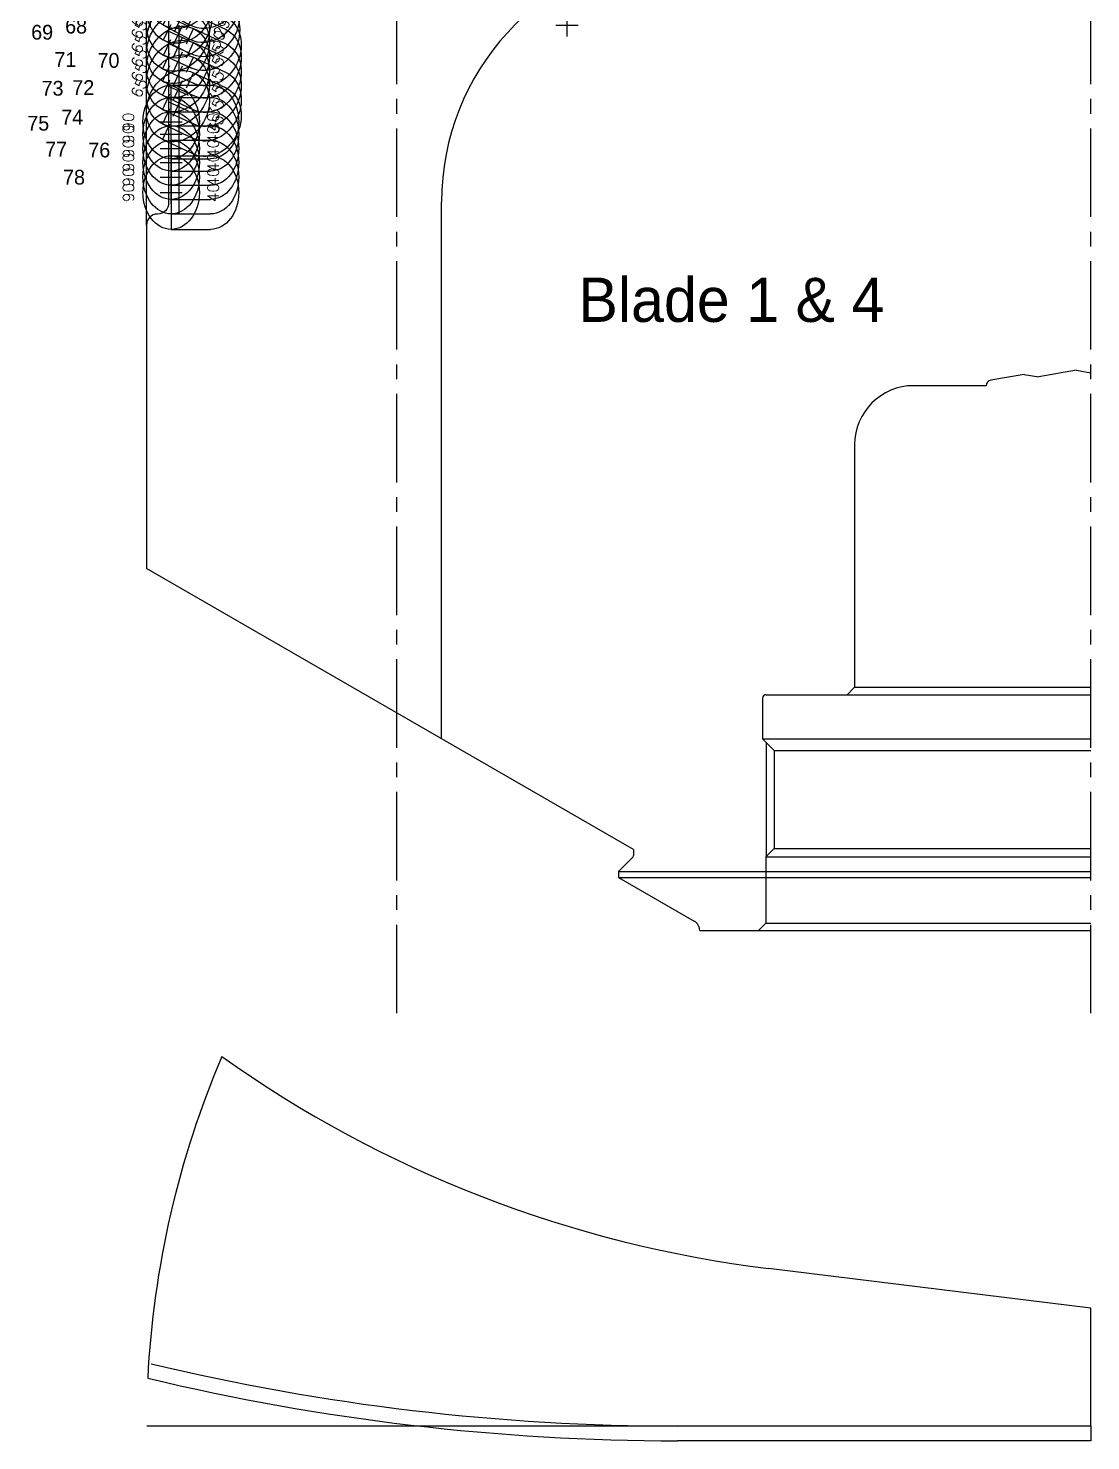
# Model space of a CAD drawing. Header units: inches. Extents: x -3 to 80.6, y -1.2 to 56.3.
# Drawn here: x -2.96 to 6.04, y 15.09 to 27.07 of the extents above; entities that cross this region are included whole.
import ezdxf
from ezdxf.enums import TextEntityAlignment as Align
from ezdxf.lldxf.tags import DXFTag

# ---------------------------------------------------------------- set-up
doc = ezdxf.new("R2010")
doc.units = ezdxf.units.IN
doc.header["$MEASUREMENT"] = 0
doc.header["$PDMODE"] = 35
doc.linetypes.add('CENTER2', pattern=[1.125, 0.75, -0.125, 0.125, -0.125])
doc.layers.get('Defpoints').update_dxf_attribs({"color": 10})
for name, color, linetype, true_color in [('Blade_1', 30, 'Continuous', 0xff7f00), ('Blade_2', 7, 'Continuous', 0xcccc00), ('Blade_3', 7, 'Continuous', 0x00cc00), ('Blade_4', 7, 'Continuous', 0x00cccc), ('Blade_5', 7, 'Continuous', 0x0066cc), ('Blade_6', 190, 'Continuous', 0x7f00ff)]:
    doc.layers.add(name, color=color, linetype=linetype, true_color=true_color)
doc.layers.add('CLine', color=5, linetype='CENTER2')
doc.layers.add('Dims', color=4, linetype='Continuous')
doc.styles.add('RomanS', font='romans')
tags = doc.linetypes.add('HIDDEN2', pattern=[0.1875, 0.125, -0.0625]).pattern_tags.tags
tags[6:7] = [DXFTag(74, 4), DXFTag(75, 0), DXFTag(340, '0'), DXFTag(46, 0.0), DXFTag(50, 0.0), DXFTag(44, 0.0), DXFTag(45, 0.0)]
tags[4:5] = [DXFTag(74, 4), DXFTag(75, 0), DXFTag(340, '0'), DXFTag(46, 0.0), DXFTag(50, 0.0), DXFTag(44, 0.0), DXFTag(45, 0.0)]
doc.dimstyles.get("Standard").update_dxf_attribs({"dimtxt": 0.094, "dimasz": 0.18, "dimexe": 0.094, "dimexo": 0.0625, "dimgap": 0.09, "dimtad": 0, "dimtih": 1, "dimtoh": 1, "dimdec": 4, "dimzin": 0, "dimdsep": 46, "dimtxsty": 'RomanS', "dimcen": 0.09, "dimadec": 3, "dimazin": 0, "dimtfac": 1, "dimtdec": 4, "dimtofl": 0, "dimtmove": 0, "dimatfit": 3, "dimfxl": 1, "dimtolj": 1, "dimtzin": 0, "dimarcsym": 0})

# ---------------------------------------------------------------- blocks, each defined once
blk = doc.blocks.new('CMark')
at = {"layer": 'CLine'}
for p, q in [((-0.094, 0), (0.094, 0)), ((0, 0.094), (0, -0.094))]:
    blk.add_line(p, q, dxfattribs=at)
blk = doc.blocks.new('1613@29')
for p, q in [((-0.17, 0), (-0.313, 0)), ((0.171, 0), (0.312, 0))]:
    blk.add_line(p, q)
at = {"color": 8, "linetype": 'HIDDEN2', "ltscale": 0.5}
blk.add_line((-0.313, 0), (-0.313, -0.252), dxfattribs=at)
at = {"color": 8, "linetype": 'HIDDEN2', "ltscale": 0.5, "flags": 128}
blk.add_lwpolyline([(0.312, 0), (0.312, -0.252)], dxfattribs=at)
blk.add_ellipse((0, 0), major_axis=(-0.312, 0), ratio=0.874624, start_param=3.141593, end_param=9.424778)
at = {"color": 8, "linetype": 'HIDDEN2', "ltscale": 0.5}
blk.add_ellipse((0, -0.252), major_axis=(-0.312, 0), ratio=0.874624, start_param=0, end_param=3.141593, dxfattribs=at)
blk.add_blockref('CMark', (0, 0))
at = {"style": 'RomanS'}
blk.add_text('29', height=0.094, dxfattribs=at).set_placement((0.006, -0.395), align=Align.MIDDLE_CENTER)
blk.add_attdef('ANG', text='', height=0.094, dxfattribs=at).set_placement((0, 0.287), align=Align.BOTTOM_CENTER)
blk = doc.blocks.new('1613@35')
for p, q in [((-0.17, 0), (-0.312, 0)), ((0.171, 0), (0.312, 0))]:
    blk.add_line(p, q)
at = {"color": 8, "linetype": 'HIDDEN2', "ltscale": 0.5}
blk.add_line((-0.312, 0), (-0.312, -0.298), dxfattribs=at)
at = {"color": 8, "linetype": 'HIDDEN2', "ltscale": 0.5, "flags": 128}
blk.add_lwpolyline([(0.312, 0), (0.312, -0.298)], dxfattribs=at)
at = {"extrusion": (0, 0, -1)}
blk.add_ellipse((0, 0), major_axis=(-0.312, 0), ratio=0.8192, start_param=3.141593, end_param=9.424778, dxfattribs=at)
at = {"color": 8, "linetype": 'HIDDEN2', "ltscale": 0.5, "extrusion": (0, 0, -1)}
blk.add_ellipse((0, -0.298), major_axis=(-0.312, 0), ratio=0.8192, start_param=3.141593, end_param=6.283185, dxfattribs=at)
blk.add_blockref('CMark', (0, 0))
at = {"style": 'RomanS'}
blk.add_text('35', height=0.094, dxfattribs=at).set_placement((0, -0.356), align=Align.MIDDLE_CENTER)
blk.add_attdef('ANG', text='', height=0.094, dxfattribs=at).set_placement((0, 0.287), align=Align.BOTTOM_CENTER)
blk = doc.blocks.new('1613@40')
for p, q in [((-0.17, 0), (-0.312, 0)), ((0.171, 0), (0.312, 0))]:
    blk.add_line(p, q)
at = {"color": 8, "linetype": 'HIDDEN2', "ltscale": 0.5}
blk.add_line((-0.312, 0), (-0.312, -0.334), dxfattribs=at)
at = {"color": 8, "linetype": 'HIDDEN2', "ltscale": 0.5, "flags": 128}
blk.add_lwpolyline([(0.312, 0), (0.312, -0.334)], dxfattribs=at)
at = {"extrusion": (0, 0, -1)}
blk.add_ellipse((0, 0), major_axis=(-0.312, 0), ratio=0.76608, start_param=3.141593, end_param=9.424778, dxfattribs=at)
at = {"color": 8, "linetype": 'HIDDEN2', "ltscale": 0.5, "extrusion": (0, 0, -1)}
blk.add_ellipse((0, -0.334), major_axis=(-0.312, 0), ratio=0.76608, start_param=3.141593, end_param=6.283185, dxfattribs=at)
blk.add_blockref('CMark', (0, 0))
at = {"style": 'RomanS'}
blk.add_text('40', height=0.094, dxfattribs=at).set_placement((0, -0.356), align=Align.MIDDLE_CENTER)
blk.add_attdef('ANG', text='', height=0.094, dxfattribs=at).set_placement((0, 0.287), align=Align.BOTTOM_CENTER)
blk = doc.blocks.new('1613@30')
for p, q in [((-0.17, 0), (-0.312, 0)), ((0.171, 0), (0.312, 0))]:
    blk.add_line(p, q)
at = {"color": 8, "linetype": 'HIDDEN2', "ltscale": 0.5}
blk.add_line((-0.312, 0), (-0.312, -0.26), dxfattribs=at)
at = {"color": 8, "linetype": 'HIDDEN2', "ltscale": 0.5, "flags": 128}
blk.add_lwpolyline([(0.312, 0), (0.312, -0.26)], dxfattribs=at)
at = {"extrusion": (0, 0, -1)}
blk.add_ellipse((0, 0), major_axis=(-0.312, 0), ratio=0.866025, start_param=-3.141592653589793, end_param=3.141592653589793, dxfattribs=at)
at = {"color": 8, "linetype": 'HIDDEN2', "ltscale": 0.5, "extrusion": (0, 0, -1)}
blk.add_ellipse((0, -0.26), major_axis=(-0.312, 0), ratio=0.866025, start_param=3.068877, end_param=6.355901, dxfattribs=at)
blk.add_blockref('CMark', (0, 0))
at = {"style": 'RomanS'}
blk.add_text('30', height=0.094, dxfattribs=at).set_placement((0, -0.356), align=Align.MIDDLE_CENTER)
blk.add_attdef('ANG', text='', height=0.094, dxfattribs=at).set_placement((0, 0.287), align=Align.BOTTOM_CENTER)
blk = doc.blocks.new('*D334')
at = {"layer": 'Defpoints', "color": 0, "transparency": 16777216}
for p in [(-1.929, 56.161), (6.036, 30.466), (-1.929, 27.009)]:
    blk.add_point(p, dxfattribs=at)
at = {"layer": 'Dims', "color": 0, "lineweight": -2, "transparency": 16777216}
for p, q in [((-1.929, 27.071), (-1.929, 56.255)), ((6.036, 30.528), (6.036, 56.255)), ((-1.749, 56.161), (1.745, 56.161)), ((5.856, 56.161), (2.363, 56.161))]:
    blk.add_line(p, q, dxfattribs=at)
at = {"layer": 'Dims', "color": 0, "transparency": 16777216}
for points in [[(-1.749, 56.191), (-1.749, 56.131), (-1.929, 56.161)], [(5.856, 56.191), (5.856, 56.131), (6.036, 56.161)]]:
    blk.add_solid(points, dxfattribs=at)
at = {"layer": 'Dims', "color": 0, "transparency": 16777216, "insert": (2.054, 56.161), "char_height": 0.094, "attachment_point": 5, "style": 'RomanS'}
blk.add_mtext('\\A1;7.9651', dxfattribs=at)

msp = doc.modelspace()

# ---------------------------------------------------------------- linework, layer by layer
for p, q in [((0.53647, 21.04154), (0.53647, 25.59249)), ((5.47118, 24.13128), (5.18939, 24.0816)), ((5.47118, 24.13128), (5.59618, 24.10924)), ((5.91718, 24.16584), (5.59618, 24.10924)), ((5.91718, 24.16584), (6.03647, 24.14481)), ((5.15064, 24.03542), (4.53647, 24.03542)), ((4.03647, 23.53542), (4.03647, 21.47834)), ((2.16147, 20.10334), (-1.96353, 22.48491)), ((4.03647, 21.47834), (3.97397, 21.41584)), ((4.03647, 21.47834), (6.03647, 21.47834)), ((3.25547, 21.38459), (3.25547, 21.04084)), ((3.28672, 21.41584), (6.03647, 21.41584)), ((3.25547, 21.04084), (6.03647, 21.04084)), ((3.25547, 21.04084), (3.35412, 20.94219)), ((3.28647, 21.00984), (3.28647, 20.04334)), ((3.35412, 20.94219), (6.03647, 20.94219)), ((3.35412, 20.94219), (3.35412, 20.11099)), ((2.15232, 20.03169), (2.03647, 19.91584)), ((2.16147, 20.10334), (2.16147, 20.05379)), ((3.35412, 20.11099), (3.28397, 20.04084)), ((3.28397, 20.04084), (6.03647, 20.04084)), ((3.28397, 20.04084), (3.28397, 19.47834)), ((3.35412, 20.11099), (6.03647, 20.11099)), ((2.03647, 19.91584), (6.03647, 19.91584)), ((2.03647, 19.91584), (2.03647, 19.8669)), ((2.03647, 19.8669), (6.03647, 19.8669)), ((2.03647, 19.8669), (2.6771, 19.49703)), ((2.72397, 19.41584), (6.03647, 19.41584)), ((3.28397, 19.47834), (3.22147, 19.41584)), ((3.28397, 19.47834), (6.03647, 19.47834))]:
    msp.add_line(p, q)
at = {"color": 0}
for p, q in [((6.03647, 16.21584), (3.30697, 16.55099)), ((6.03647, 15.21584), (6.03647, 16.21584)), ((6.03647, 15.21584), (6.03647, 15.09084)), ((6.03647, 15.09084), (2.53647, 15.09084))]:
    msp.add_line(p, q, dxfattribs=at)
at = {"color": 1}
msp.add_line((2.53647, 15.21584), (-1.96055, 15.21584), dxfattribs=at)
msp.add_lwpolyline([(-1.96353, 25.39709), (-1.96353, 27.14453, -0.49314543), (2.52101, 30.58564), (6.00527, 29.65203)], format="xyb", dxfattribs=at)
msp.add_lwpolyline([(6.03647, 29.39588), (2.47248, 30.35084, 0.49314543), (-1.77603, 27.09084), (-1.77603, 25.58459), (-1.77603, 25.58459, -0.41421356), (-1.86978, 25.49084, 0.41421356), (-1.96353, 25.39709), (-1.96353, 22.48491)], format="xyb")
at = {"color": 0}
for centre, radius, start, end in [((2.66147, 25.59249), 2.125, 95, 180), ((6.03647, 15.21584), 8, 156.952445, 177.091787), ((4.5409, 26.60052), 10.125, 234.595521, 263), ((2.53647, 34.34084), 19.25, 256.512631, 270)]:
    msp.add_arc(centre, radius, start, end, dxfattribs=at)
for centre, radius, start, end in [((5.19753, 24.03542), 0.04689, 99.999997, 180), ((4.53647, 23.53542), 0.5, 90, 180), ((3.28672, 21.38459), 0.03125, 90, 180), ((2.13022, 20.05379), 0.03125, 315, 0), ((2.63022, 19.41584), 0.09375, 0, 60)]:
    msp.add_arc(centre, radius, start, end)
at = {"layer": 'CLine'}
for p, q in [((0.15797, 18.71584), (0.15797, 30.46584)), ((6.03647, 18.71584), (6.03647, 30.46584))]:
    msp.add_line(p, q, dxfattribs=at)
at = {"layer": 'Defpoints', "color": 1}
for p, q in [((-1.68663, 25.49709), (-1.68663, 27.09084)), ((6.03647, 15.21584), (2.53647, 15.21584))]:
    msp.add_line(p, q, dxfattribs=at)
msp.add_arc((2.53647, 34.34084), 19.125, 256.512631, 270, dxfattribs=at)

# ---------------------------------------------------------------- block references
msp.add_blockref('CMark', (1.59897, 27.09084))
at = {"layer": 'Blade_1'}
for name, p, rotation, values in [('1613@29', (-1.6765, 27.37022), 61.50000000000001, {'ANG': '61.5'}), ('1613@35', (-1.69658, 26.66066), 65, {'ANG': '65'}), ('1613@40', (-1.75413, 25.92711), 90, {'ANG': '90'})]:
    msp.add_blockref(name, p, dxfattribs=dict(at, rotation=rotation)).add_auto_attribs(values)
at = {"layer": 'Blade_2'}
for name, p, rotation, values in [('1613@29', (-1.66432, 27.49451), 59.9, {'ANG': '59.9'}), ('1613@35', (-1.69658, 26.77986), 65, {'ANG': '65'}), ('1613@40', (-1.75413, 26.04631), 90, {'ANG': '90'})]:
    msp.add_blockref(name, p, dxfattribs=dict(at, rotation=rotation)).add_auto_attribs(values)
at = {"layer": 'Blade_3'}
for name, p, rotation, values in [('1613@35', (-1.69658, 26.90074), 65, {'ANG': '65'}), ('1613@40', (-1.75413, 26.16719), 90, {'ANG': '90'})]:
    msp.add_blockref(name, p, dxfattribs=dict(at, rotation=rotation)).add_auto_attribs(values)
at = {"layer": 'Blade_4'}
for name, p, rotation, values in [('1613@35', (-1.69658, 27.0047), 65, {'ANG': '65'}), ('1613@40', (-1.75413, 26.27116), 90, {'ANG': '90'})]:
    msp.add_blockref(name, p, dxfattribs=dict(at, rotation=rotation)).add_auto_attribs(values)
at = {"layer": 'Blade_5'}
for name, p, rotation, values in [('1613@30', (-1.68668, 27.12067), 65, {'ANG': '65'}), ('1613@35', (-1.69658, 26.40589), 65, {'ANG': '65'}), ('1613@40', (-1.75413, 25.67235), 90, {'ANG': '90'})]:
    msp.add_blockref(name, p, dxfattribs=dict(at, rotation=rotation)).add_auto_attribs(values)
at = {"layer": 'Blade_6'}
for name, p, rotation, values in [('1613@29', (-1.67994, 27.24547), 63.10000000000001, {'ANG': '63.1'}), ('1613@35', (-1.69658, 26.53755), 65, {'ANG': '65'}), ('1613@40', (-1.75413, 25.80401), 90, {'ANG': '90'})]:
    msp.add_blockref(name, p, dxfattribs=dict(at, rotation=rotation)).add_auto_attribs(values)

# ---------------------------------------------------------------- texts
msp.add_text('Blade 1 & 4', height=0.375).set_placement((1.69599, 24.5762))
at = {"layer": 'Blade_1'}
for s, p in [('70', (-2.37809, 26.73052)), ('76', (-2.4564, 25.97068))]:
    msp.add_text(s, height=0.125, dxfattribs=at).set_placement(p)
at = {"layer": 'Blade_2'}
for s, p in [('69', (-2.94018, 26.96925)), ('75', (-2.97342, 26.19762))]:
    msp.add_text(s, height=0.125, dxfattribs=at).set_placement(p)
at = {"layer": 'Blade_3'}
for s, p in [('68', (-2.6526, 27.02115)), ('74', (-2.68583, 26.24952))]:
    msp.add_text(s, height=0.125, dxfattribs=at).set_placement(p)
at = {"layer": 'Blade_4'}
msp.add_text('73', height=0.125, dxfattribs=at).set_placement((-2.85217, 26.49428))
at = {"layer": 'Blade_5'}
for s, p in [('72', (-2.59188, 26.50028)), ('78', (-2.67018, 25.74044))]:
    msp.add_text(s, height=0.125, dxfattribs=at).set_placement(p)
at = {"layer": 'Blade_6'}
for s, p in [('71', (-2.74334, 26.73812)), ('77', (-2.82165, 25.97827))]:
    msp.add_text(s, height=0.125, dxfattribs=at).set_placement(p)

# ---------------------------------------------------------------- dimensions: what is measured, and where the dimension line sits
at = {"layer": 'Dims'}
dim = msp.add_linear_dim(base=(-1.9286, 56.16054), p1=(6.03647, 30.46584), p2=(-1.9286, 27.00893), dimstyle='Standard', dxfattribs=at)
dim.commit()
dim.dimension.update_dxf_attribs({"geometry": '*D334', "text_midpoint": (2.05394, 56.16054)})

doc.saveas('drawing.dxf')
